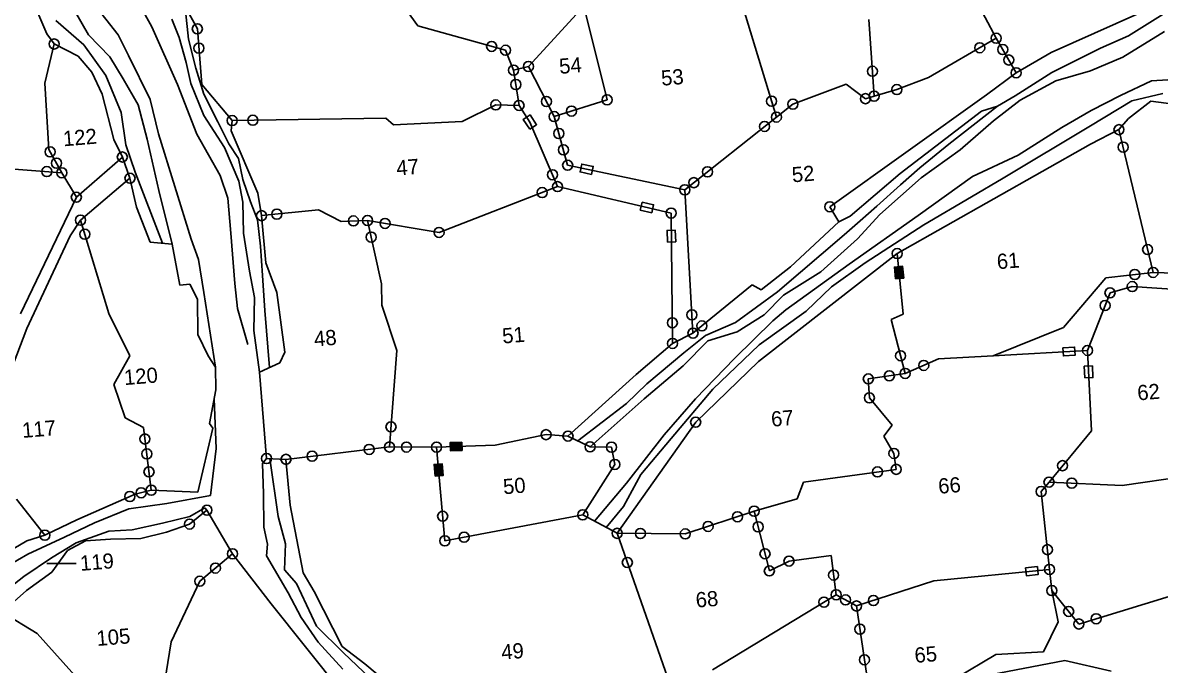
# Model space of a CAD drawing. Header units: metres. Extents: x 307122 to 311809, y 1926082 to 1930533.
# Drawn here: x 309391 to 310079, y 1928467 to 1928855 of the extents above; entities that cross this region are included whole.
import ezdxf

# ---------------------------------------------------------------- set-up
doc = ezdxf.new("R2010")
doc.units = ezdxf.units.M
for name, color, linetype in [('LINE_WATER', 4, 'Continuous'), ('OFF', 1, 'Continuous'), ('POLY_HATCH', 12, 'Continuous'), ('POLY_PARCEL', 6, 'Continuous'), ('POLY_ROAD', 30, 'Continuous'), ('POLY_WATER', 4, 'Continuous'), ('TEXT_PARCEL', 7, 'Continuous')]:
    doc.layers.add(name, color=color, linetype=linetype)
doc.styles.add('TEXT_MAP', font='')
doc.styles.get('TEXT_MAP').set_extended_font_data('Kruti Dev 050')
doc.dimstyles.get("Standard").update_dxf_attribs({"dimtxt": 2.5, "dimasz": 2.5, "dimexe": 1.25, "dimexo": 0.625, "dimtad": 1, "dimdec": 4, "dimdsep": 46, "dimlunit": 6, "dimtxsty": 'Standard', "dimcen": 2.5, "dimadec": 0, "dimazin": 0, "dimtfac": 1, "dimtdec": 4, "dimtmove": 0, "dimatfit": 3, "dimfxl": 1, "dimtolj": 1, "dimtzin": 0, "dimarcsym": 0})

msp = doc.modelspace()

# ---------------------------------------------------------------- hatches: boundary and pattern name
for points in [[(309923.08, 1928707.67), (309918.2, 1928707.18), (309918.91, 1928700.12), (309923.79, 1928700.6)], [(309649.51, 1928601.1), (309649.68, 1928596.19), (309656.77, 1928596.43), (309656.61, 1928601.33)], [(309644.73, 1928588.32), (309639.84, 1928587.9), (309640.45, 1928580.83), (309645.35, 1928581.25)]]:
    msp.add_hatch(color=256).paths.add_polyline_path(points)

# ---------------------------------------------------------------- linework, layer by layer
for points in [[(309697.69, 1928790.53), (309693.8, 1928796.47), (309697.91, 1928799.16), (309701.8, 1928793.22)], [(309735.03, 1928763.24), (309728.08, 1928764.7), (309729.09, 1928769.5), (309736.04, 1928768.05)], [(309765.63, 1928746.48), (309772.54, 1928744.87), (309771.43, 1928740.09), (309764.52, 1928741.7)], [(309781.06, 1928722.27), (309780.69, 1928729.36), (309785.59, 1928729.61), (309785.96, 1928722.53)], [(309918.91, 1928700.12), (309918.2, 1928707.18), (309923.08, 1928707.67), (309923.79, 1928700.6)], [(310020.01, 1928658.43), (310027.09, 1928658.85), (310027.38, 1928653.94), (310020.29, 1928653.53)], [(310033.26, 1928640.17), (310032.92, 1928647.26), (310037.83, 1928647.5), (310038.17, 1928640.41)], [(309656.77, 1928596.43), (309649.68, 1928596.19), (309649.51, 1928601.1), (309656.61, 1928601.33)], [(309640.45, 1928580.83), (309639.84, 1928587.9), (309644.73, 1928588.32), (309645.35, 1928581.25)], [(309997.5, 1928525.48), (310004.56, 1928526.18), (310005.04, 1928521.29), (309997.98, 1928520.59)]]:
    msp.add_lwpolyline(points, close=True)
for centre in [(309496.73, 1928851.26), (309410.14, 1928842.08), (309497.69, 1928839.52), (309674.67, 1928840.61), (309969.75, 1928839.8), (309979.69, 1928845.55), (309683.09, 1928838.27), (309983.63, 1928838.72), (309987.28, 1928832.4), (309687.93, 1928826.23), (309696.87, 1928828.48), (309904.86, 1928825.56), (309991.74, 1928824.67), (309689.26, 1928817.55), (309919.62, 1928814.5), (309677.14, 1928805.22), (309691.2, 1928804.93), (309707.74, 1928807.3), (309744.42, 1928808.33), (309843.89, 1928807.5), (309856.81, 1928805.71), (309900.61, 1928809), (309905.86, 1928810.52), (309712.42, 1928798.17), (309722.91, 1928801.5), (309846.81, 1928797.9), (309517.75, 1928795.75), (309530.31, 1928795.94), (309839.66, 1928792.23), (309715.27, 1928787.95), (310053.91, 1928790.28), (309718.02, 1928778.07), (310056.43, 1928779.76), (309407.7, 1928776.85), (309451.39, 1928773.75), (309405.71, 1928764.93), (309411.55, 1928770.02), (309414.8, 1928764.25), (309720.61, 1928768.77), (309805.12, 1928764.79), (309456, 1928760.91), (309711.44, 1928763.05), (309796.87, 1928758.24), (309705.21, 1928752.24), (309714.53, 1928755.84), (309791.44, 1928753.93), (309423.58, 1928749.42), (309879.13, 1928743.7), (309535.56, 1928738.3), (309544.79, 1928739.22), (309783.17, 1928739.88), (309426.12, 1928735.56), (309591.1, 1928735.1), (309599.64, 1928735.4), (309610.2, 1928733.63), (309428.71, 1928727.06), (309601.84, 1928725.36), (309642.85, 1928728.17), (309919.85, 1928715.35), (310071.24, 1928717.8), (310063.45, 1928702.74), (310074.55, 1928704), (310061.93, 1928695.42), (310048.49, 1928691.66), (310045.49, 1928683.96), (309795.75, 1928678.37), (309783.91, 1928673.58), (309796.38, 1928667.23), (309801.78, 1928671.64), (309784.05, 1928661.09), (309921.91, 1928653.6), (310034.92, 1928656.85), (309935.88, 1928647.79), (309902.37, 1928639.6), (309915.09, 1928641.5), (309924.67, 1928642.93), (309903.01, 1928628.15), (309798.01, 1928613.44), (309613.81, 1928610.61), (309707.54, 1928605.91), (309465.03, 1928603.29), (309612.88, 1928598.46), (309623.14, 1928598.43), (309641.38, 1928598.37), (309720.81, 1928605.07), (309734.14, 1928598.56), (309747.14, 1928598.33), (309466.16, 1928594.25), (309538.59, 1928591.48), (309566.11, 1928592.88), (309600.6, 1928597), (309917.87, 1928594.57), (309550.32, 1928590.99), (309749.1, 1928587.93), (309919.25, 1928584.95), (310019.81, 1928587.17), (309467.5, 1928583.43), (309907.91, 1928583.37), (309462.76, 1928570.82), (309468.88, 1928572.33), (310006.9, 1928571.55), (310011.61, 1928577.25), (310025.35, 1928576.62), (309455.92, 1928568.53), (309502.55, 1928560.25), (309729.72, 1928557.43), (309833.38, 1928559.63), (309492.03, 1928551.84), (309645.04, 1928556.58), (309805.52, 1928550.44), (309823.32, 1928556.31), (309835.78, 1928550.16), (309404.54, 1928545.13), (309657.99, 1928543.92), (309750.55, 1928546.28), (309764.57, 1928546.15), (309791.72, 1928545.89), (309646.34, 1928541.73), (309518, 1928533.92), (309839.9, 1928533.92), (310010.65, 1928536.39), (309507.65, 1928525.26), (309756.7, 1928528.66), (309842.54, 1928523.52), (309854.44, 1928529.51), (310011.93, 1928524.44), (309498.17, 1928517.31), (309881.4, 1928521.02), (309882.97, 1928509.14), (310013.29, 1928511.63), (309875.56, 1928504.65), (309888.65, 1928506), (309895.24, 1928502.34), (309905.44, 1928505.66), (310023.5, 1928499.07), (309897.31, 1928488.32), (310029.71, 1928491.45), (310040.12, 1928494.62), (309900.03, 1928469.86)]:
    msp.add_circle(centre, 3.04)
at = {"layer": 'LINE_WATER'}
for p, q in [((309469.23, 1928852.42), (309458.99, 1928870.93)), ((309448.84, 1928847.63), (309434.01, 1928866.48)), ((309428.08, 1928841.5), (309411.21, 1928856.34)), ((309422.54, 1928862.29), (309430.83, 1928847.62)), ((309485.65, 1928845.96), (309481.3, 1928857.07)), ((309489.64, 1928862.04), (309491.47, 1928844.89)), ((310059.68, 1928847.05), (310083.86, 1928862.17)), ((309484.68, 1928817.56), (309469.23, 1928852.42)), ((310081.46, 1928849.64), (310056.28, 1928834.02)), ((309430.83, 1928847.62), (309443.74, 1928834.22)), ((309455.18, 1928835.16), (309448.84, 1928847.63)), ((309490.05, 1928830.85), (309485.65, 1928845.96)), ((309491.47, 1928844.89), (309495.81, 1928827.51)), ((310042.77, 1928839.53), (310059.68, 1928847.05)), ((309441.4, 1928823.11), (309428.08, 1928841.5)), ((309468.3, 1928808.5), (309455.18, 1928835.16)), ((310013.3, 1928824.85), (310042.77, 1928839.53)), ((309443.74, 1928834.22), (309451.91, 1928821.02)), ((309492.81, 1928818.17), (309490.05, 1928830.85)), ((310056.28, 1928834.02), (310036.77, 1928825.81)), ((309450.64, 1928800.56), (309441.4, 1928823.11)), ((309495.81, 1928827.51), (309500.65, 1928811.77)), ((309991.08, 1928810.77), (310013.3, 1928824.85)), ((310036.77, 1928825.81), (310015.76, 1928819.79)), ((309451.91, 1928821.02), (309460.89, 1928805.24)), ((309496.5, 1928787.56), (309484.68, 1928817.56)), ((309500.71, 1928798.76), (309492.81, 1928818.17)), ((310015.76, 1928819.79), (309994.23, 1928808.1)), ((310054.86, 1928811), (310073.65, 1928819.81)), ((310073.65, 1928819.81), (310093.4, 1928821.1)), ((309473.25, 1928787.66), (309468.3, 1928808.5)), ((309500.65, 1928811.77), (309509.12, 1928795.05)), ((309994.23, 1928808.1), (309978.05, 1928795.54)), ((309980.55, 1928804.47), (309991.08, 1928810.77)), ((310061.71, 1928807.77), (310036.65, 1928792.57)), ((310037.07, 1928801.94), (310054.86, 1928811)), ((310080.4, 1928812.07), (310061.71, 1928807.77)), ((309460.89, 1928805.24), (309466.43, 1928784.44)), ((309921.58, 1928763.87), (309970.78, 1928801.47)), ((309951.12, 1928781.51), (309980.55, 1928804.47)), ((309970.78, 1928801.47), (309980.55, 1928804.47)), ((310019.4, 1928791.56), (310037.07, 1928801.94)), ((309453.42, 1928781.01), (309450.64, 1928800.56)), ((309513.2, 1928779.43), (309500.71, 1928798.76)), ((309509.12, 1928795.05), (309515.7, 1928781.72)), ((309978.05, 1928795.54), (309957.99, 1928778.03)), ((309492.94, 1928724.06), (309473.25, 1928787.66)), ((309510.49, 1928762.58), (309496.5, 1928787.56)), ((310036.65, 1928792.57), (309983.85, 1928760.91)), ((309992.98, 1928774.85), (310019.4, 1928791.56)), ((309459.19, 1928764.67), (309453.42, 1928781.01)), ((309466.43, 1928784.44), (309473.4, 1928753.44)), ((309515.7, 1928781.72), (309521.59, 1928772.85)), ((309933.6, 1928767.23), (309951.12, 1928781.51)), ((309521.74, 1928759.2), (309513.2, 1928779.43)), ((309957.99, 1928778.03), (309934.23, 1928761.2)), ((309965.26, 1928762), (309992.98, 1928774.85)), ((309521.59, 1928772.85), (309524.25, 1928760.17)), ((309921.88, 1928756.93), (309933.6, 1928767.23)), ((309475.59, 1928721.59), (309459.19, 1928764.67)), ((309515.18, 1928748.78), (309510.49, 1928762.58)), ((309524.25, 1928760.17), (309528.91, 1928746.68)), ((309891.37, 1928737.92), (309921.58, 1928763.87)), ((309934.23, 1928761.2), (309909.25, 1928738.99)), ((309932.45, 1928738.48), (309965.26, 1928762)), ((309983.85, 1928760.91), (309964.7, 1928749.65)), ((309473.4, 1928753.44), (309481.53, 1928721.08)), ((309524.22, 1928746.51), (309521.74, 1928759.2)), ((309907.45, 1928744.07), (309921.88, 1928756.93)), ((309516.91, 1928727.63), (309515.18, 1928748.78)), ((309524.62, 1928727.62), (309524.22, 1928746.51)), ((309528.91, 1928746.68), (309533.03, 1928735.73)), ((309964.7, 1928749.65), (309935.96, 1928732.77)), ((309909.25, 1928738.99), (309895.9, 1928724.34)), ((309897.38, 1928735.07), (309907.45, 1928744.07)), ((309533.03, 1928735.73), (309534.99, 1928719.76)), ((309884.52, 1928734.51), (309891.37, 1928737.92)), ((309887.84, 1928726.7), (309897.38, 1928735.07)), ((309890.87, 1928708.96), (309932.45, 1928738.48)), ((309935.96, 1928732.77), (309900.46, 1928709.79)), ((309519.41, 1928697.19), (309516.91, 1928727.63)), ((309528.22, 1928704.7), (309524.62, 1928727.62)), ((309847.44, 1928692.15), (309887.84, 1928726.7)), ((309497.5, 1928711.74), (309492.94, 1928724.06)), ((309534.99, 1928719.76), (309536.11, 1928702.11)), ((309895.9, 1928724.34), (309873.72, 1928704.34)), ((309500.6, 1928691.93), (309497.5, 1928711.74)), ((309531.24, 1928688.89), (309528.22, 1928704.7)), ((309852.45, 1928681.34), (309890.87, 1928708.96)), ((309900.46, 1928709.79), (309880.18, 1928695.33)), ((309536.11, 1928702.11), (309537.53, 1928680.94)), ((309873.72, 1928704.34), (309851.06, 1928690.25)), ((309507.64, 1928646.79), (309500.6, 1928691.93)), ((309520.96, 1928682.16), (309519.41, 1928697.19)), ((309822.07, 1928673.72), (309847.44, 1928692.15)), ((309880.18, 1928695.33), (309864.77, 1928680.58)), ((309530.88, 1928668.8), (309531.24, 1928688.89)), ((309851.06, 1928690.25), (309839.46, 1928678.39)), ((309527.27, 1928660.42), (309520.96, 1928682.16)), ((309537.53, 1928680.94), (309540.42, 1928646.48)), ((309839.46, 1928678.39), (309823.1, 1928668.13)), ((309864.77, 1928680.58), (309836.32, 1928660.25)), ((309844.72, 1928674.76), (309852.45, 1928681.34)), ((309804.02, 1928665.82), (309822.07, 1928673.72)), ((309821.44, 1928652.03), (309844.72, 1928674.76)), ((309534.25, 1928643.7), (309530.88, 1928668.8)), ((309790.86, 1928655.4), (309804.02, 1928665.82)), ((309823.1, 1928668.13), (309805.35, 1928662.7)), ((309805.35, 1928662.7), (309790.38, 1928647.59)), ((309836.32, 1928660.25), (309808.41, 1928633.4)), ((309768.44, 1928636.63), (309790.86, 1928655.4)), ((309797.97, 1928627.62), (309821.44, 1928652.03)), ((309790.38, 1928647.59), (309766.88, 1928627.48)), ((309756.26, 1928624.83), (309768.44, 1928636.63)), ((309808.41, 1928633.4), (309783.15, 1928603.66)), ((309508.05, 1928597.52), (309506.8, 1928627.59)), ((309726.7, 1928602.19), (309756.26, 1928624.83)), ((309766.88, 1928627.48), (309734.14, 1928598.56)), ((309778.91, 1928605.9), (309797.97, 1928627.62)), ((309756.17, 1928576.59), (309778.91, 1928605.9)), ((309783.15, 1928603.66), (309764.87, 1928581.75)), ((309504.76, 1928569.21), (309508.05, 1928597.52)), ((309538.59, 1928591.48), (309536.04, 1928588.39)), ((309536.04, 1928588.39), (309536.68, 1928570.1)), ((309545.54, 1928556.49), (309540.6, 1928591.4)), ((309764.87, 1928581.75), (309754.33, 1928562.55)), ((309736.92, 1928553.58), (309756.17, 1928576.59)), ((309478.28, 1928564.39), (309504.76, 1928569.21)), ((309536.68, 1928570.1), (309536.89, 1928550.05)), ((309434.65, 1928552.54), (309455.22, 1928561.02)), ((309455.22, 1928561.02), (309478.28, 1928564.39)), ((309492.19, 1928556.41), (309501.22, 1928561.74)), ((309501.22, 1928561.74), (309502.55, 1928560.25)), ((309754.33, 1928562.55), (309743.8, 1928549.89)), ((309475.59, 1928552.47), (309492.19, 1928556.41)), ((309550.05, 1928539.95), (309545.54, 1928556.49)), ((309416.46, 1928543.97), (309434.65, 1928552.54)), ((309423.5, 1928540.46), (309443.29, 1928547.53)), ((309443.29, 1928547.53), (309457.27, 1928548.39)), ((309457.27, 1928548.39), (309475.59, 1928552.47)), ((309536.89, 1928550.05), (309539.18, 1928539.63)), ((309394.27, 1928533.59), (309416.46, 1928543.97)), ((309408.46, 1928531.49), (309423.5, 1928540.46)), ((309539.18, 1928539.63), (309538.6, 1928532.7)), ((309549.34, 1928524.13), (309550.05, 1928539.95)), ((309373.67, 1928521.87), (309394.27, 1928533.59)), ((309538.6, 1928532.7), (309551.63, 1928510.27)), ((309391.89, 1928520.1), (309408.46, 1928531.49)), ((309376.52, 1928508.23), (309391.89, 1928520.1)), ((309556.62, 1928515.84), (309549.34, 1928524.13)), ((309568.77, 1928490.17), (309556.62, 1928515.84)), ((309551.63, 1928510.27), (309559.44, 1928495.43)), ((309559.44, 1928495.43), (309569.84, 1928480.52)), ((309585.01, 1928474.02), (309568.77, 1928490.17)), ((309569.84, 1928480.52), (309584.66, 1928464.25)), ((309601.18, 1928458.72), (309585.01, 1928474.02))]:
    msp.add_line(p, q, dxfattribs=at)
at = {"layer": 'OFF'}
for p, q in [((309456, 1928760.91), (309451.39, 1928773.75)), ((309796.38, 1928667.23), (309784.05, 1928661.09))]:
    msp.add_line(p, q, dxfattribs=at)
at = {"layer": 'POLY_HATCH'}
for p, q in [((309971.78, 1928459.9), (310021.28, 1928469.43)), ((310021.28, 1928469.43), (310049.14, 1928462.97))]:
    msp.add_line(p, q, dxfattribs=at)
at = {"layer": 'POLY_PARCEL'}
for p, q in [((309814.75, 1928903.4), (309846.81, 1928797.9)), ((309630, 1928853.06), (309613.1, 1928876.42)), ((309962.07, 1928878.74), (309979.69, 1928845.55)), ((309730.36, 1928864.89), (309696.87, 1928828.48)), ((309744.42, 1928808.33), (309730.36, 1928864.89)), ((309905.86, 1928810.52), (309902.77, 1928856.86)), ((309683.09, 1928838.27), (309630, 1928853.06)), ((309404.5, 1928818.45), (309410.14, 1928842.08)), ((309938.77, 1928821.85), (309979.69, 1928845.55)), ((309979.69, 1928845.55), (309991.74, 1928824.67)), ((309687.93, 1928826.23), (309683.09, 1928838.27)), ((309919.62, 1928814.5), (309938.77, 1928821.85)), ((309406.92, 1928778.24), (309404.5, 1928818.45)), ((309856.81, 1928805.71), (309888.95, 1928817.76)), ((309888.95, 1928817.76), (309900.61, 1928809)), ((309712.42, 1928798.17), (309744.42, 1928808.33)), ((309900.61, 1928809), (309905.86, 1928810.52)), ((309905.86, 1928810.52), (309919.62, 1928814.5)), ((309656.81, 1928795.3), (309677.14, 1928805.22)), ((309677.14, 1928805.22), (309691.2, 1928804.93)), ((309846.81, 1928797.9), (309856.81, 1928805.71)), ((309517.75, 1928795.75), (309610.73, 1928797.13)), ((309610.73, 1928797.13), (309615.35, 1928793.22)), ((309615.35, 1928793.22), (309656.81, 1928795.3)), ((309791.44, 1928753.93), (309846.81, 1928797.9)), ((310074.55, 1928704), (310053.91, 1928790.28)), ((309414.8, 1928764.25), (309406.92, 1928778.24)), ((309373.82, 1928767.33), (309414.8, 1928764.25)), ((309414.8, 1928764.25), (309423.58, 1928749.42)), ((309642.85, 1928728.17), (309714.53, 1928755.84)), ((309570.04, 1928741.74), (309535.56, 1928738.3)), ((309583.64, 1928734.84), (309570.04, 1928741.74)), ((309426.12, 1928735.56), (309443.32, 1928679.16)), ((309599.64, 1928735.4), (309583.64, 1928734.84)), ((309599.64, 1928735.4), (309642.85, 1928728.17)), ((309608.05, 1928697.01), (309599.64, 1928735.4)), ((309923.51, 1928678.75), (309919.85, 1928715.35)), ((310045.96, 1928700.77), (310020.47, 1928670.74)), ((310074.55, 1928704), (310045.96, 1928700.77)), ((310169.31, 1928701.13), (310074.55, 1928704)), ((309608.35, 1928684.26), (309608.05, 1928697.01)), ((310034.92, 1928656.85), (310048.49, 1928691.66)), ((310048.49, 1928691.66), (310061.93, 1928695.42)), ((310061.93, 1928695.42), (310104.32, 1928692.69)), ((309617.37, 1928656.69), (309608.35, 1928684.26)), ((309443.32, 1928679.16), (309455.97, 1928653.53)), ((309916.23, 1928675.49), (309923.51, 1928678.75)), ((309924.67, 1928642.93), (309916.23, 1928675.49)), ((310020.47, 1928670.74), (309977.95, 1928653.5)), ((309612.88, 1928598.46), (309617.37, 1928656.69)), ((309977.95, 1928653.5), (310034.92, 1928656.85)), ((310037.24, 1928608.25), (310034.92, 1928656.85)), ((309455.97, 1928653.53), (309446.21, 1928636.3)), ((309944.81, 1928651.67), (309924.67, 1928642.93)), ((309977.95, 1928653.5), (309944.81, 1928651.67)), ((309924.67, 1928642.93), (309902.37, 1928639.6)), ((309446.21, 1928636.3), (309453.14, 1928616.1)), ((309902.37, 1928639.6), (309903.01, 1928628.15)), ((309903.01, 1928628.15), (309916.77, 1928611.58)), ((309453.14, 1928616.1), (309464.18, 1928610.18)), ((309464.18, 1928610.18), (309468.88, 1928572.33)), ((309916.77, 1928611.58), (309911.7, 1928604.98)), ((310011.61, 1928577.25), (310037.24, 1928608.25)), ((309676.71, 1928599.55), (309707.54, 1928605.91)), ((309707.54, 1928605.91), (309720.81, 1928605.07)), ((309911.7, 1928604.98), (309917.87, 1928594.57)), ((309550.32, 1928590.99), (309612.88, 1928598.46)), ((309612.88, 1928598.46), (309641.38, 1928598.37)), ((309641.38, 1928598.37), (309676.71, 1928599.55)), ((309641.38, 1928598.37), (309646.34, 1928541.73)), ((309917.87, 1928594.57), (309919.25, 1928584.95)), ((309919.25, 1928584.95), (309863.23, 1928577.11)), ((310055.8, 1928575.22), (310101.58, 1928581.92)), ((309863.23, 1928577.11), (309859.33, 1928567.06)), ((310006.9, 1928571.55), (310011.61, 1928577.25)), ((310011.61, 1928577.25), (310055.8, 1928575.22)), ((309404.54, 1928545.13), (309387.32, 1928567)), ((309859.33, 1928567.06), (309833.38, 1928559.63)), ((310011.93, 1928524.44), (310006.9, 1928571.55)), ((309502.55, 1928560.25), (309492.03, 1928551.84)), ((309646.34, 1928541.73), (309729.72, 1928557.43)), ((309833.38, 1928559.63), (309791.72, 1928545.89)), ((309842.54, 1928523.52), (309833.38, 1928559.63)), ((309478.09, 1928547.05), (309462.51, 1928543.17)), ((309492.03, 1928551.84), (309478.09, 1928547.05)), ((309429.02, 1928541.73), (309418.29, 1928535.9)), ((309444.31, 1928542.72), (309429.02, 1928541.73)), ((309462.51, 1928543.17), (309444.31, 1928542.72)), ((309791.72, 1928545.89), (309750.55, 1928546.28)), ((309750.55, 1928546.28), (309786.18, 1928444.29)), ((309418.29, 1928535.9), (309408.67, 1928522.87)), ((309498.17, 1928517.31), (309518, 1928533.92)), ((309879.85, 1928532.77), (309854.44, 1928529.51)), ((309882.97, 1928509.14), (309879.85, 1928532.77)), ((309854.44, 1928529.51), (309842.54, 1928523.52)), ((309408.67, 1928522.87), (309393.43, 1928511.73)), ((309941.9, 1928517.51), (310011.93, 1928524.44)), ((310013.29, 1928511.63), (310011.93, 1928524.44)), ((309480.95, 1928480.77), (309498.17, 1928517.31)), ((309895.24, 1928502.34), (309941.9, 1928517.51)), ((310111.76, 1928516.46), (310029.71, 1928491.45)), ((309393.43, 1928511.73), (309378.8, 1928498.7)), ((309808.19, 1928463.79), (309882.97, 1928509.14)), ((309882.97, 1928509.14), (309895.24, 1928502.34)), ((310013.29, 1928511.63), (310017.12, 1928492.72)), ((310029.71, 1928491.45), (310013.29, 1928511.63)), ((309399.89, 1928485.64), (309378.8, 1928498.7)), ((309901.44, 1928460.23), (309895.24, 1928502.34)), ((310017.12, 1928492.72), (310008.28, 1928474.6)), ((309451.46, 1928428.39), (309399.89, 1928485.64)), ((309472.04, 1928424.99), (309480.95, 1928480.77)), ((309979.48, 1928473.12), (309955.01, 1928458.43)), ((310008.28, 1928474.6), (309979.48, 1928473.12))]:
    msp.add_line(p, q, dxfattribs=at)
at = {"layer": 'POLY_ROAD'}
for p, q in [((309423.58, 1928749.42), (309451.39, 1928773.75)), ((309451.39, 1928773.75), (309451.39, 1928773.75)), ((309456, 1928760.91), (309426.12, 1928735.56)), ((309456, 1928760.91), (309456, 1928760.91)), ((309389.77, 1928679.04), (309423.58, 1928749.42)), ((309426.12, 1928735.56), (309419.81, 1928726.01)), ((309419.81, 1928726.01), (309393.74, 1928670.01)), ((309393.74, 1928670.01), (309365.27, 1928596.09))]:
    msp.add_line(p, q, dxfattribs=at)
at = {"layer": 'POLY_WATER'}
for p, q in [((309405.76, 1928848.17), (309400.36, 1928860.83)), ((309491.79, 1928860.25), (309496.73, 1928851.26)), ((310065.23, 1928860.33), (310012.99, 1928836.96)), ((309496.73, 1928851.26), (309499.49, 1928817.58)), ((309410.14, 1928842.08), (309405.76, 1928848.17)), ((309424.76, 1928834.78), (309410.14, 1928842.08)), ((310012.99, 1928836.96), (309991.74, 1928824.67)), ((309432.98, 1928825.13), (309424.76, 1928834.78)), ((309696.87, 1928828.48), (309687.93, 1928826.23)), ((309712.42, 1928798.17), (309696.87, 1928828.48)), ((309439.24, 1928811.78), (309432.98, 1928825.13)), ((309687.93, 1928826.23), (309691.2, 1928804.93)), ((309991.74, 1928824.67), (309973.92, 1928811.33)), ((309499.49, 1928817.58), (309517.75, 1928795.75)), ((309446.33, 1928784.3), (309439.24, 1928811.78)), ((309973.92, 1928811.33), (309879.13, 1928743.7)), ((309691.2, 1928804.93), (309697.8, 1928794.84)), ((310059.66, 1928797.05), (310073.09, 1928807.42)), ((310073.09, 1928807.42), (310111.32, 1928802.59)), ((309517.75, 1928795.75), (309517.24, 1928789.67)), ((309697.8, 1928794.84), (309714.53, 1928755.84)), ((309720.61, 1928768.77), (309712.42, 1928798.17)), ((310053.91, 1928790.28), (310059.66, 1928797.05)), ((309517.24, 1928789.67), (309533.27, 1928751.87)), ((310036.65, 1928781.45), (310053.91, 1928790.28)), ((309451.39, 1928773.75), (309446.33, 1928784.3)), ((309919.85, 1928715.35), (310036.65, 1928781.45)), ((309791.44, 1928753.93), (309720.61, 1928768.77)), ((309460.01, 1928743.5), (309456, 1928760.91)), ((309714.53, 1928755.84), (309783.17, 1928739.88)), ((309796.38, 1928667.23), (309791.44, 1928753.93)), ((309533.27, 1928751.87), (309535.56, 1928738.3)), ((309468.21, 1928722.24), (309460.01, 1928743.5)), ((309783.17, 1928739.88), (309784.05, 1928661.09)), ((309879.13, 1928743.7), (309884.52, 1928734.51)), ((309535.56, 1928738.3), (309538.06, 1928709.81)), ((309884.52, 1928734.51), (309855.41, 1928707.29)), ((309481.53, 1928721.08), (309468.21, 1928722.24)), ((309486.15, 1928696.3), (309481.53, 1928721.08)), ((309835.99, 1928650.1), (309919.85, 1928715.35)), ((309538.06, 1928709.81), (309544.74, 1928691.89)), ((309855.41, 1928707.29), (309837.63, 1928693.41)), ((309492.24, 1928696.8), (309486.15, 1928696.3)), ((309496.85, 1928687.82), (309492.24, 1928696.8)), ((309544.74, 1928691.89), (309549.54, 1928655.86)), ((309832.19, 1928696.49), (309796.38, 1928667.23)), ((309837.63, 1928693.41), (309832.19, 1928696.49)), ((309496.98, 1928666.55), (309496.85, 1928687.82)), ((309503.21, 1928653.52), (309496.98, 1928666.55)), ((309784.05, 1928661.09), (309762.07, 1928642.37)), ((309507.64, 1928646.79), (309503.21, 1928653.52)), ((309549.54, 1928655.86), (309546.56, 1928649.24)), ((309798.01, 1928613.44), (309835.99, 1928650.1)), ((309507.81, 1928632.93), (309507.64, 1928646.79)), ((309546.56, 1928649.24), (309534.25, 1928643.7)), ((309534.25, 1928643.7), (309538.59, 1928591.48)), ((309762.07, 1928642.37), (309720.81, 1928605.07)), ((309503.99, 1928612.62), (309507.81, 1928632.93)), ((309497.06, 1928571.1), (309506.15, 1928609.9)), ((309506.15, 1928609.9), (309503.99, 1928612.62)), ((309750.55, 1928546.28), (309798.01, 1928613.44)), ((309720.81, 1928605.07), (309734.14, 1928598.56)), ((309734.14, 1928598.56), (309747.14, 1928598.33)), ((309747.14, 1928598.33), (309749.1, 1928587.93)), ((309538.59, 1928591.48), (309550.32, 1928590.99)), ((309550.32, 1928590.99), (309552.85, 1928563.34)), ((309749.1, 1928587.93), (309729.72, 1928557.43)), ((309423.87, 1928554.45), (309459.08, 1928569.92)), ((309459.08, 1928569.92), (309468.88, 1928572.33)), ((309468.88, 1928572.33), (309497.06, 1928571.1)), ((309518, 1928533.92), (309502.55, 1928560.25)), ((309552.85, 1928563.34), (309560.64, 1928522.32)), ((309404.54, 1928545.13), (309423.87, 1928554.45)), ((309729.72, 1928557.43), (309750.55, 1928546.28)), ((309370.2, 1928528.12), (309393.62, 1928541.65)), ((309393.62, 1928541.65), (309404.54, 1928545.13)), ((309541.33, 1928503.55), (309518, 1928533.92)), ((309560.64, 1928522.32), (309567.29, 1928511.15)), ((309567.29, 1928511.15), (309584.35, 1928477.91)), ((309590.1, 1928442.71), (309541.33, 1928503.55)), ((309584.35, 1928477.91), (309597.99, 1928467.32)), ((309597.99, 1928467.32), (309631.53, 1928439.6))]:
    msp.add_line(p, q, dxfattribs=at)

# ---------------------------------------------------------------- texts
at = {"layer": 'TEXT_PARCEL', "style": 'TEXT_MAP'}
for s, p in [('54', (309715.84, 1928823.96)), ('53', (309777.46, 1928816.82)), ('122', (309415.88, 1928780.2)), ('47', (309617.39, 1928762.49)), ('52', (309856.54, 1928758.4)), ('61', (309980.45, 1928705.89)), ('51', (309681.43, 1928660.98)), ('48', (309567.65, 1928659.2)), ('120', (309452.75, 1928635.84)), ('62', (310065.36, 1928626.57)), ('67', (309843.96, 1928610.68)), ('117', (309391.13, 1928603.93)), ('50', (309681.93, 1928569.84)), ('66', (309945, 1928570.15)), ('119', (309426.18, 1928523.55)), ('68', (309798.38, 1928501.35)), ('105', (309436.11, 1928478.14)), ('49', (309680.84, 1928469.85)), ('65', (309930.66, 1928467.93))]:
    msp.add_text(s, height=9.18, rotation=4.68931, dxfattribs=at).set_placement(p)

# ---------------------------------------------------------------- leaders
msp.add_leader([(309423.38, 1928528.02), (309405.76, 1928528.08)], dimstyle='Standard', override={"dimtxt": 2.5, "dimasz": 2.5, "dimexe": 1.25, "dimexo": 0.625, "dimgap": 0.625, "dimtad": 1, "dimtih": 0, "dimtoh": 0, "dimzin": 8, "dimcen": 2.5, "dimtofl": 1})

doc.saveas('drawing.dxf')
